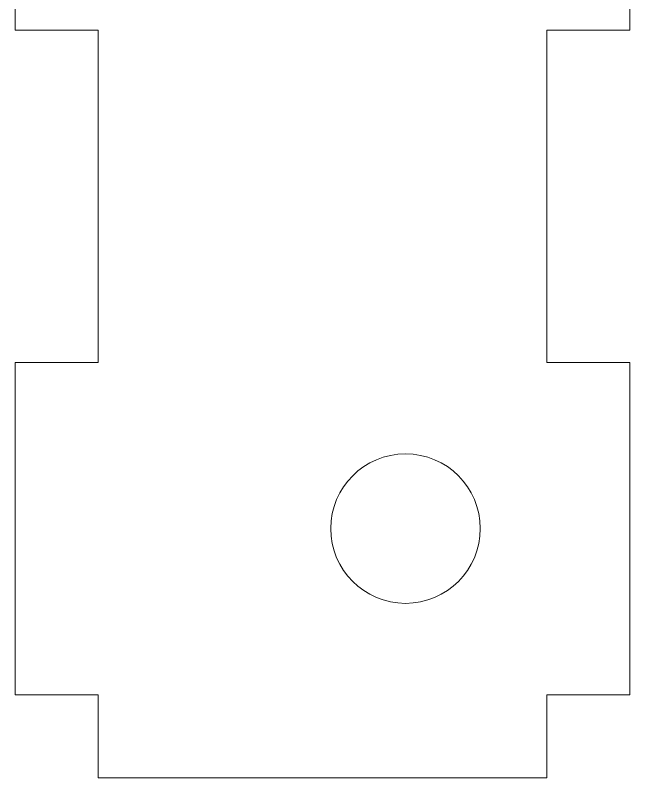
# Model space of a CAD drawing. Header units: inches. Extents: x -7.4 to 7.3, y -4 to 5.8.
# Drawn here: x -7.353 to -5.896, y 2.201 to 4.008 of the extents above; entities that cross this region are included whole.
import ezdxf

# ---------------------------------------------------------------- set-up
doc = ezdxf.new("R2010")
doc.units = ezdxf.units.IN
doc.header["$MEASUREMENT"] = 0
doc.layers.add('Layer 1', color=7, linetype='Continuous')

msp = doc.modelspace()

# ---------------------------------------------------------------- linework, layer by layer
at = {"layer": 'Layer 1', "lineweight": 5}
msp.add_ellipse((-6.4274, 2.7911), major_axis=(0, 0.1772), ratio=1, start_param=0, end_param=6.28318, dxfattribs=at)
for points in [[(-7.1557, 3.9722), (-7.1557, 3.9722), (-7.3526, 3.9722), (-7.3526, 3.9722), (-7.3526, 3.9722), (-7.3526, 3.9722), (-7.3526, 4.7596), (-7.3526, 4.7596), (-7.3526, 4.7596), (-7.3526, 4.7596), (-7.1557, 4.7596), (-7.1557, 4.7596)], [(-6.0928, 4.7596), (-6.0928, 4.7596), (-5.8959, 4.7596), (-5.8959, 4.7596), (-5.8959, 4.7596), (-5.8959, 4.7596), (-5.8959, 3.9722), (-5.8959, 3.9722), (-5.8959, 3.9722), (-5.8959, 3.9722), (-6.0928, 3.9722), (-6.0928, 3.9722)], [(-7.1557, 2.3974), (-7.1557, 2.3974), (-7.3526, 2.3974), (-7.3526, 2.3974), (-7.3526, 2.3974), (-7.3526, 2.3974), (-7.3526, 3.1848), (-7.3526, 3.1848), (-7.3526, 3.1848), (-7.3526, 3.1848), (-7.1557, 3.1848), (-7.1557, 3.1848)], [(-6.0928, 3.1848), (-6.0928, 3.1848), (-5.8959, 3.1848), (-5.8959, 3.1848), (-5.8959, 3.1848), (-5.8959, 3.1848), (-5.8959, 2.3974), (-5.8959, 2.3974), (-5.8959, 2.3974), (-5.8959, 2.3974), (-6.0928, 2.3974), (-6.0928, 2.3974)], [(-6.0928, 2.3974), (-6.0928, 2.3974), (-6.0928, 2.2005), (-6.0928, 2.2005), (-6.0928, 2.2005), (-6.0928, 2.2005), (-7.1557, 2.2005), (-7.1557, 2.2005), (-7.1557, 2.2005), (-7.1557, 2.2005), (-7.1557, 2.3974), (-7.1557, 2.3974)]]:
    msp.add_open_spline(points, degree=3, knots=[0, 0, 0, 0, 0.333333, 0.333333, 0.333333, 0.333333, 0.666667, 0.666667, 0.666667, 0.666667, 1, 1, 1, 1], dxfattribs=at)
for points in [[(-7.1557, 3.1848), (-7.1557, 3.1848), (-7.1557, 3.9722), (-7.1557, 3.9722)], [(-6.0928, 3.9722), (-6.0928, 3.9722), (-6.0928, 3.1848), (-6.0928, 3.1848)]]:
    msp.add_open_spline(points, degree=3, dxfattribs=at)

doc.saveas('drawing.dxf')
